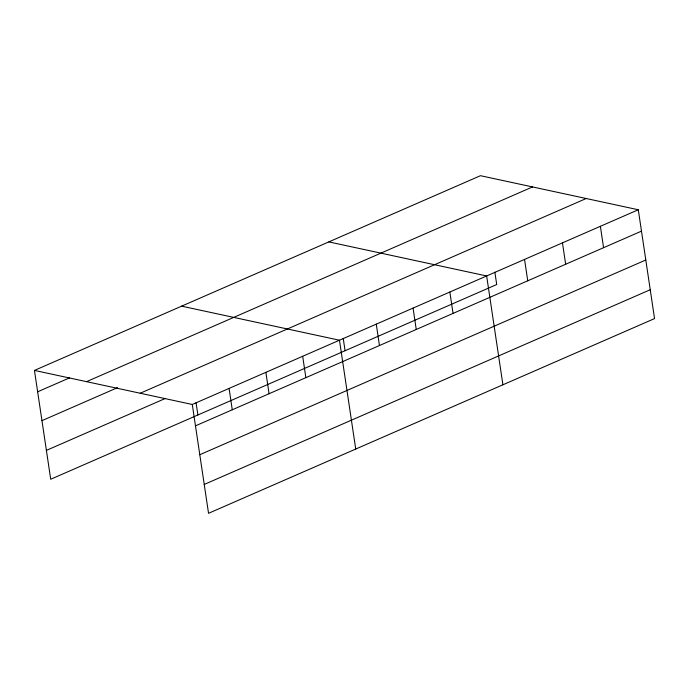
<?xml version="1.0" encoding="UTF-8"?>
<svg xmlns="http://www.w3.org/2000/svg" width="689" height="689" viewBox="0 0 689 689"><rect width="100%" height="100%" fill="white"/><g stroke="black" fill="none" stroke-linecap="round" stroke-linejoin="round"><path stroke-width="1.03" d="M34.45 370.415L480.457 175.695L638.29 209.757L654.55 318.585L208.543 513.305L192.283 404.477L34.45 370.415L50.71 479.243L496.717 284.523L494.866 272.155M37.645 391.791L69.598 377.848M86.538 381.654L532.537 186.943M41.96 420.652L117.483 387.674M140.194 393.238L586.201 198.518M46.404 450.382L165.498 398.388M192.283 404.477L638.29 209.757M195.478 425.854L641.485 231.142M199.793 454.714L645.791 259.994M204.237 484.445L650.235 289.733M328.808 241.899L486.649 275.962L502.91 384.789M181.629 306.157L339.462 340.22L355.731 449.047M600.377 226.311L603.573 247.696M562.465 242.864L565.66 264.24M524.553 259.417L527.748 280.793M449.848 292.024L453.043 313.409M413.055 308.095L416.251 329.471M376.263 324.157L379.458 345.533M343.225 338.359L345.077 350.727M302.669 356.282L305.864 377.667M265.876 372.344L269.072 393.729M229.075 388.415L232.271 409.791M196.046 402.617L197.898 414.985"/></g></svg>
